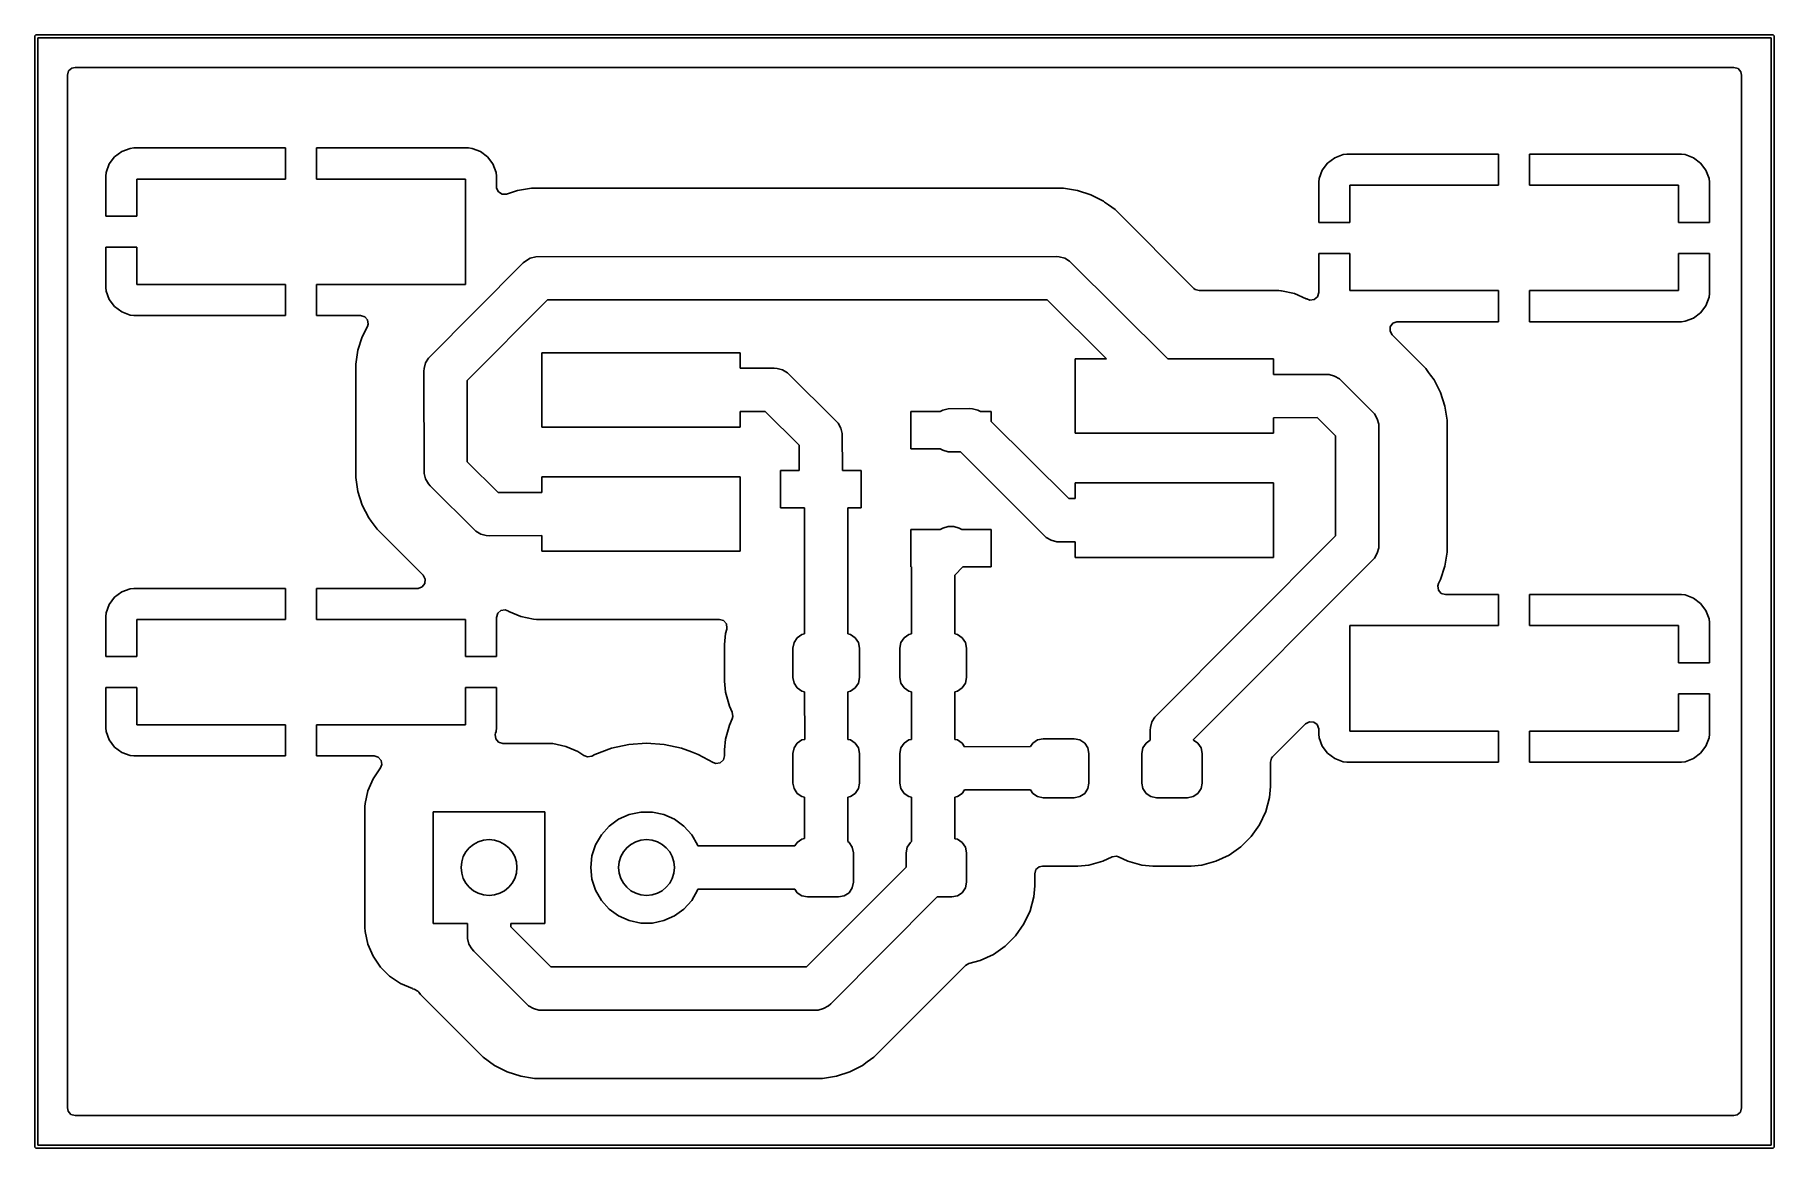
# Model space of a CAD drawing. Extents: x 23.8 to 51.8, y -62 to -44.1.
import ezdxf

# ---------------------------------------------------------------- set-up
doc = ezdxf.new("R2010")
doc.units = 0
doc.layers.add('BLACK', color=7, linetype='CONTINUOUS')

msp = doc.modelspace()

# ---------------------------------------------------------------- linework, layer by layer
at = {"layer": 'BLACK', "linetype": 'CONTINUOUS'}
for p, q in [((23.775, -44.1), (23.776903, -44.090433)), ((23.776903, -62.009567), (23.775, -44.1)), ((23.776903, -44.090433), (23.790433, -44.076903)), ((23.790433, -44.076903), (51.8, -44.075)), ((51.775002, -44.123099), (23.8231, -44.124998)), ((23.8231, -44.124998), (23.824997, -61.9769)), ((51.776899, -61.975001), (51.775002, -44.123099)), ((51.8, -44.075), (51.809567, -44.076903)), ((51.809567, -44.076903), (51.823097, -44.090433)), ((51.823097, -44.090433), (51.825, -62)), ((24.3005, -44.7245), (24.320185, -44.657461)), ((24.3005, -46.352155), (24.3005, -44.7245)), ((24.320185, -44.657461), (24.372989, -44.611706)), ((24.372989, -44.611706), (24.4245, -44.6005)), ((24.4245, -44.6005), (51.1755, -44.6005)), ((51.1755, -44.6005), (51.242539, -44.620185)), ((51.242539, -44.620185), (51.288294, -44.672989)), ((51.288294, -44.672989), (51.2995, -44.7245)), ((51.2995, -44.7245), (51.2995, -61.3755)), ((25.177906, -45.956649), (25.062812, -46.042809)), ((25.177913, -45.956645), (25.177906, -45.956649)), ((25.31262, -45.906403), (25.177913, -45.956645)), ((25.312627, -45.906401), (25.31262, -45.906403)), ((25.372155, -45.9), (25.312627, -45.906401)), ((27.82, -45.9), (25.372155, -45.9)), ((27.82, -46.4), (27.82, -45.9)), ((30.767844, -45.9), (28.32, -45.9)), ((28.32, -45.9), (28.32, -46.4)), ((30.827372, -45.906401), (30.767844, -45.9)), ((30.827379, -45.906403), (30.827372, -45.906401)), ((30.962086, -45.956645), (30.827379, -45.906403)), ((30.962093, -45.956649), (30.962086, -45.956645)), ((31.077187, -46.042809), (30.962093, -45.956649)), ((44.932155, -46), (44.872627, -46.006401)), ((47.38, -46), (44.932155, -46)), ((47.38, -46.5), (47.38, -46)), ((50.327844, -46), (47.88, -46)), ((47.88, -46), (47.88, -46.5)), ((50.387372, -46.006401), (50.327844, -46)), ((24.976645, -46.157913), (24.926403, -46.29262)), ((24.976649, -46.157906), (24.976645, -46.157913)), ((25.062809, -46.042812), (24.976649, -46.157906)), ((25.062812, -46.042809), (25.062809, -46.042812)), ((31.07719, -46.042812), (31.077187, -46.042809)), ((31.16335, -46.157906), (31.07719, -46.042812)), ((31.163354, -46.157913), (31.16335, -46.157906)), ((31.213596, -46.29262), (31.163354, -46.157913)), ((44.536645, -46.257913), (44.486403, -46.39262)), ((44.536649, -46.257906), (44.536645, -46.257913)), ((44.622809, -46.142812), (44.536649, -46.257906)), ((44.622812, -46.142809), (44.622809, -46.142812)), ((44.737906, -46.056649), (44.622812, -46.142809)), ((44.737913, -46.056645), (44.737906, -46.056649)), ((44.87262, -46.006403), (44.737913, -46.056645)), ((44.872627, -46.006401), (44.87262, -46.006403)), ((50.387379, -46.006403), (50.387372, -46.006401)), ((50.522086, -46.056645), (50.387379, -46.006403)), ((50.522093, -46.056649), (50.522086, -46.056645)), ((50.637187, -46.142809), (50.522093, -46.056649)), ((50.63719, -46.142812), (50.637187, -46.142809)), ((50.72335, -46.257906), (50.63719, -46.142812)), ((50.723354, -46.257913), (50.72335, -46.257906)), ((50.773596, -46.39262), (50.723354, -46.257913)), ((24.3005, -48.147844), (24.3005, -46.352155)), ((24.926401, -46.292627), (24.92, -46.352155)), ((24.92, -46.352155), (24.92, -47)), ((24.926403, -46.29262), (24.926401, -46.292627)), ((25.42, -47), (25.42, -46.4)), ((25.42, -46.4), (27.82, -46.4)), ((28.32, -46.4), (30.72, -46.4)), ((30.72, -46.4), (30.72, -48.1)), ((31.213598, -46.292627), (31.213596, -46.29262)), ((31.219999, -46.352155), (31.213598, -46.292627)), ((31.22, -46.352172), (31.219999, -46.352155)), ((31.22, -46.452155), (31.22, -46.352172)), ((31.22, -46.525127), (31.22, -46.452155)), ((31.221816, -46.546272), (31.22, -46.525127)), ((31.252644, -46.608973), (31.221816, -46.546272)), ((31.785838, -46.5495), (31.560338, -46.585216)), ((31.785843, -46.5495), (31.785838, -46.5495)), ((40.364157, -46.5495), (31.785843, -46.5495)), ((40.364162, -46.5495), (40.364157, -46.5495)), ((40.58966, -46.585215), (40.364162, -46.5495)), ((44.486401, -46.392627), (44.48, -46.452155)), ((44.48, -46.452155), (44.48, -47.1)), ((44.486403, -46.39262), (44.486401, -46.392627)), ((44.98, -47.1), (44.98, -46.5)), ((44.98, -46.5), (47.38, -46.5)), ((47.88, -46.5), (50.28, -46.5)), ((50.28, -46.5), (50.28, -47.1)), ((50.773598, -46.392627), (50.773596, -46.39262)), ((50.779999, -46.452155), (50.773598, -46.392627)), ((50.78, -46.452172), (50.779999, -46.452155)), ((50.78, -47.1), (50.78, -46.452172)), ((31.312477, -46.645053), (31.252644, -46.608973)), ((31.382318, -46.643058), (31.312477, -46.645053)), ((31.560335, -46.585216), (31.382318, -46.643058)), ((31.560338, -46.585216), (31.560335, -46.585216)), ((40.806803, -46.65577), (40.58966, -46.585215)), ((40.99631, -46.752329), (40.806803, -46.65577)), ((41.010228, -46.759421), (40.99631, -46.752329)), ((41.027629, -46.772063), (41.010228, -46.759421)), ((41.087953, -46.815891), (41.027629, -46.772063)), ((41.087955, -46.815894), (41.087953, -46.815891)), ((41.194933, -46.893616), (41.087955, -46.815894)), ((24.92, -47), (25.42, -47)), ((42.464498, -48.163181), (41.194933, -46.893616)), ((44.48, -47.1), (44.98, -47.1)), ((50.28, -47.1), (50.78, -47.1)), ((25.42, -47.5), (24.92, -47.5)), ((24.92, -47.5), (24.92, -48.147844)), ((25.42, -48.1), (25.42, -47.5)), ((31.686933, -47.722326), (31.76606, -47.676642)), ((31.76606, -47.676642), (31.854316, -47.652994)), ((31.854316, -47.652994), (40.25, -47.65)), ((40.25, -47.65), (40.295684, -47.652994)), ((40.295684, -47.652994), (40.383939, -47.676642)), ((40.383939, -47.676642), (40.463067, -47.722326)), ((44.98, -47.6), (44.48, -47.6)), ((44.48, -47.6), (44.48, -48.231554)), ((44.98, -48.2), (44.98, -47.6)), ((50.78, -47.6), (50.28, -47.6)), ((50.28, -47.6), (50.28, -48.2)), ((50.78, -48.247827), (50.78, -47.6)), ((30.122326, -49.286933), (31.652512, -47.752513)), ((31.652512, -47.752513), (31.686933, -47.722326)), ((40.463067, -47.722326), (42.044202, -49.3)), ((24.3005, -53.452155), (24.3005, -48.147844)), ((24.92, -48.147844), (24.926401, -48.207372)), ((24.926401, -48.207372), (24.926403, -48.207379)), ((24.926403, -48.207379), (24.976645, -48.342086)), ((27.82, -48.1), (25.42, -48.1)), ((27.82, -48.6), (27.82, -48.1)), ((30.72, -48.1), (28.32, -48.1)), ((28.32, -48.1), (28.32, -48.6)), ((42.48514, -48.179815), (42.464498, -48.163181)), ((42.552179, -48.1995), (42.48514, -48.179815)), ((43.834027, -48.1995), (42.552179, -48.1995)), ((43.834038, -48.1995), (43.834027, -48.1995)), ((43.866492, -48.201433), (43.834038, -48.1995)), ((43.88125, -48.202312), (43.866492, -48.201433)), ((44.086602, -48.246984), (43.88125, -48.202312)), ((44.48, -48.231554), (44.460315, -48.298593)), ((47.38, -48.2), (44.98, -48.2)), ((47.38, -48.7), (47.38, -48.2)), ((50.28, -48.2), (47.88, -48.2)), ((47.88, -48.2), (47.88, -48.7)), ((24.976645, -48.342086), (24.976649, -48.342093)), ((24.976649, -48.342093), (25.062809, -48.457187)), ((25.062809, -48.457187), (25.062812, -48.45719)), ((25.062812, -48.45719), (25.177906, -48.54335)), ((32.041168, -48.349949), (30.747357, -49.64734)), ((40.102319, -48.347074), (32.041168, -48.349949)), ((41.057334, -49.3), (40.102319, -48.347074)), ((44.086613, -48.246987), (44.086602, -48.246984)), ((44.27981, -48.329719), (44.086613, -48.246987)), ((44.286502, -48.334248), (44.27981, -48.329719)), ((44.338353, -48.354292), (44.286502, -48.334248)), ((44.407511, -48.344348), (44.338353, -48.354292)), ((44.460315, -48.298593), (44.407511, -48.344348)), ((50.63719, -48.557187), (50.72335, -48.442093)), ((50.72335, -48.442093), (50.723354, -48.442086)), ((50.723354, -48.442086), (50.773596, -48.307379)), ((50.773596, -48.307379), (50.773598, -48.307372)), ((50.773598, -48.307372), (50.779999, -48.247844)), ((50.779999, -48.247844), (50.78, -48.247827)), ((25.177906, -48.54335), (25.177913, -48.543354)), ((25.177913, -48.543354), (25.31262, -48.593596)), ((25.31262, -48.593596), (25.312627, -48.593598)), ((25.312627, -48.593598), (25.372155, -48.599999)), ((25.372155, -48.599999), (25.372172, -48.6)), ((25.372172, -48.6), (27.82, -48.6)), ((28.32, -48.6), (29.028289, -48.6)), ((29.028289, -48.6), (29.095328, -48.619685)), ((29.138774, -48.780295), (29.05577, -48.943196)), ((29.095328, -48.619685), (29.141083, -48.672489)), ((29.151027, -48.741647), (29.138774, -48.780295)), ((29.141083, -48.672489), (29.151027, -48.741647)), ((45.629513, -48.850358), (45.634497, -48.780666)), ((45.634497, -48.780666), (45.676369, -48.724733)), ((45.676369, -48.724733), (45.741833, -48.700316)), ((45.741833, -48.700316), (45.750679, -48.7)), ((45.750679, -48.7), (47.38, -48.7)), ((47.88, -48.7), (50.327828, -48.7)), ((50.327828, -48.7), (50.327844, -48.699999)), ((50.327844, -48.699999), (50.387372, -48.693598)), ((50.387372, -48.693598), (50.387379, -48.693596)), ((50.387379, -48.693596), (50.522086, -48.643354)), ((50.522086, -48.643354), (50.522093, -48.64335)), ((50.522093, -48.64335), (50.637187, -48.55719)), ((50.637187, -48.55719), (50.63719, -48.557187)), ((29.05577, -48.943196), (28.985215, -49.160339)), ((45.662998, -48.911681), (45.629513, -48.850358)), ((46.206383, -49.455066), (45.662998, -48.911681)), ((28.985215, -49.160339), (28.9495, -49.385837)), ((30.052994, -49.454316), (30.076642, -49.366061)), ((30.076642, -49.366061), (30.122326, -49.286933)), ((31.95, -50.4), (31.95, -49.2)), ((31.95, -49.2), (35.15, -49.2)), ((35.15, -49.2), (35.15, -49.450749)), ((40.55, -50.5), (40.55, -49.3)), ((40.55, -49.3), (41.057334, -49.3)), ((42.044202, -49.3), (43.75, -49.3)), ((43.75, -49.3), (43.75, -49.551019)), ((28.9495, -49.385837), (28.9495, -51.214162)), ((30.05, -49.5), (30.052994, -49.454316)), ((30.052994, -51.145684), (30.05, -49.5)), ((30.747357, -49.64734), (30.749742, -50.958213)), ((35.15, -49.450749), (35.7, -49.45)), ((35.7, -49.45), (35.745684, -49.452994)), ((35.745684, -49.452994), (35.833939, -49.476642)), ((35.833939, -49.476642), (35.913067, -49.522326)), ((35.913067, -49.522326), (36.697487, -50.302513)), ((43.75, -49.551019), (44.6, -49.55)), ((44.6, -49.55), (44.645684, -49.552994)), ((44.645684, -49.552994), (44.733939, -49.576642)), ((44.733939, -49.576642), (44.813067, -49.622326)), ((44.813067, -49.622326), (45.347488, -50.152513)), ((46.252272, -49.518229), (46.206383, -49.455066)), ((46.282866, -49.560338), (46.252272, -49.518229)), ((46.282868, -49.560339), (46.282866, -49.560338)), ((46.282868, -49.56034), (46.282868, -49.560339)), ((46.340578, -49.639771), (46.282868, -49.56034)), ((46.444229, -49.843196), (46.340578, -49.639771)), ((46.514784, -50.060339), (46.444229, -49.843196)), ((35.552836, -50.147268), (35.15, -50.147818)), ((35.15, -50.147818), (35.15, -50.4)), ((36.100474, -50.691951), (35.552836, -50.147268)), ((37.9, -50.75), (37.9, -50.15)), ((37.9, -50.15), (38.375603, -50.15)), ((38.375603, -50.15), (38.416061, -50.126642)), ((38.416061, -50.126642), (38.504316, -50.102994)), ((38.504316, -50.102994), (38.85, -50.1)), ((38.85, -50.1), (38.895684, -50.102994)), ((38.895684, -50.102994), (38.983939, -50.126642)), ((38.983939, -50.126642), (39.024397, -50.15)), ((39.024397, -50.15), (39.2, -50.15)), ((39.2, -50.15), (39.2, -50.308868)), ((45.347488, -50.152513), (45.377674, -50.186933)), ((45.377674, -50.186933), (45.423358, -50.266061)), ((46.5505, -50.285837), (46.514784, -50.060339)), ((35.15, -50.4), (31.95, -50.4)), ((36.697487, -50.302513), (36.727674, -50.336933)), ((36.727674, -50.336933), (36.773358, -50.41606)), ((36.773358, -50.41606), (36.773358, -50.416061)), ((36.773358, -50.416061), (36.797006, -50.504316)), ((39.2, -50.308868), (40.447378, -51.552689)), ((44.453059, -50.247237), (43.75, -50.24808)), ((43.75, -50.24808), (43.75, -50.5)), ((44.750218, -50.542042), (44.453059, -50.247237)), ((45.423358, -50.266061), (45.447006, -50.354316)), ((45.447006, -50.354316), (45.45, -52.3)), ((46.5505, -52.414162), (46.5505, -50.285837)), ((36.101838, -51.1), (36.100474, -50.691951)), ((36.797006, -50.504316), (36.798997, -51.1)), ((38.375603, -50.75), (37.9, -50.75)), ((38.416061, -50.773358), (38.375603, -50.75)), ((43.75, -50.5), (40.55, -50.5)), ((44.752696, -52.152469), (44.750218, -50.542042)), ((30.749742, -50.958213), (31.247159, -51.452762)), ((38.504316, -50.797006), (38.416061, -50.773358)), ((38.55, -50.8), (38.504316, -50.797006)), ((38.703981, -50.798666), (38.55, -50.8)), ((40.086933, -52.177674), (38.703981, -50.798666)), ((28.9495, -51.214162), (28.985215, -51.43966)), ((30.076642, -51.233939), (30.052994, -51.145684)), ((30.122326, -51.313067), (30.076642, -51.233939)), ((30.152513, -51.347487), (30.122326, -51.313067)), ((31.95, -51.451919), (31.95, -51.2)), ((31.95, -51.2), (35.15, -51.2)), ((35.15, -51.2), (35.15, -52.4)), ((35.8, -51.7), (35.8, -51.1)), ((35.8, -51.1), (36.101838, -51.1)), ((36.798997, -51.1), (37.1, -51.1)), ((37.1, -51.1), (37.1, -51.7)), ((40.55, -51.552527), (40.55, -51.3)), ((40.55, -51.3), (43.75, -51.3)), ((43.75, -51.3), (43.75, -52.5)), ((28.985215, -51.43966), (29.05577, -51.656803)), ((30.886759, -52.0775), (30.152513, -51.347487)), ((31.247159, -51.452762), (31.95, -51.451919)), ((40.447378, -51.552689), (40.55, -51.552527)), ((29.05577, -51.656803), (29.159421, -51.860228)), ((29.159421, -51.860228), (29.198603, -51.914157)), ((36.187649, -51.7), (35.8, -51.7)), ((36.189079, -53.734631), (36.187649, -51.7)), ((37.1, -51.7), (36.884688, -51.7)), ((36.884688, -51.7), (36.886118, -53.73467)), ((29.198603, -51.914157), (29.29362, -52.044937)), ((29.29362, -52.044937), (30.037002, -52.788319)), ((30.886933, -52.077674), (30.886759, -52.0775)), ((30.966061, -52.123358), (30.886933, -52.077674)), ((31.054316, -52.147006), (30.966061, -52.123358)), ((31.1, -52.15), (31.054316, -52.147006)), ((31.95, -52.14898), (31.1, -52.15)), ((31.95, -52.4), (31.95, -52.14898)), ((37.9, -52.65), (37.9, -52.05)), ((37.9, -52.05), (38.375604, -52.05)), ((38.375604, -52.05), (38.41606, -52.026642)), ((38.41606, -52.026642), (38.504316, -52.002994)), ((38.504316, -52.002994), (38.595684, -52.002994)), ((38.595684, -52.002994), (38.683939, -52.026642)), ((38.683939, -52.026642), (38.724396, -52.05)), ((38.724396, -52.05), (39.2, -52.05)), ((39.2, -52.05), (39.2, -52.65)), ((41.834826, -55.074433), (44.752696, -52.152469)), ((35.15, -52.4), (31.95, -52.4)), ((40.166061, -52.223358), (40.086933, -52.177674)), ((40.254316, -52.247007), (40.166061, -52.223358)), ((40.254331, -52.247007), (40.254316, -52.247007)), ((40.3, -52.25), (40.254331, -52.247007)), ((40.55, -52.249605), (40.3, -52.25)), ((40.55, -52.5), (40.55, -52.249605)), ((45.423358, -52.433939), (45.377674, -52.513067)), ((45.447006, -52.345684), (45.423358, -52.433939)), ((45.45, -52.3), (45.447006, -52.345684)), ((46.514784, -52.63966), (46.5505, -52.414162)), ((37.912508, -52.65), (37.9, -52.65)), ((37.913162, -53.734814), (37.912508, -52.65)), ((38.741883, -52.65), (38.609622, -52.784024)), ((39.2, -52.65), (38.741883, -52.65)), ((43.75, -52.5), (40.55, -52.5)), ((45.377674, -52.513067), (42.460639, -55.434193)), ((46.444231, -52.856799), (46.514784, -52.63966)), ((25.31262, -53.006403), (25.177913, -53.056645)), ((25.312627, -53.006401), (25.31262, -53.006403)), ((25.372155, -53), (25.312627, -53.006401)), ((27.82, -53), (25.372155, -53)), ((27.82, -53.5), (27.82, -53)), ((29.949321, -53), (28.32, -53)), ((28.32, -53), (28.32, -53.5)), ((29.958167, -52.999684), (29.949321, -53)), ((30.023631, -52.975267), (29.958167, -52.999684)), ((30.065503, -52.919334), (30.023631, -52.975267)), ((30.037002, -52.788319), (30.070487, -52.849642)), ((30.070487, -52.849642), (30.065503, -52.919334)), ((38.609622, -52.784024), (38.610196, -53.734487)), ((46.399926, -52.958353), (46.412179, -52.919705)), ((46.40987, -53.027511), (46.399926, -52.958353)), ((46.412179, -52.919705), (46.444229, -52.856803)), ((46.444229, -52.856802), (46.444231, -52.856799)), ((46.444229, -52.856803), (46.444229, -52.856802)), ((24.976645, -53.257913), (24.926403, -53.39262)), ((24.976649, -53.257906), (24.976645, -53.257913)), ((25.062809, -53.142812), (24.976649, -53.257906)), ((25.062812, -53.142809), (25.062809, -53.142812)), ((25.177906, -53.056649), (25.062812, -53.142809)), ((25.177913, -53.056645), (25.177906, -53.056649)), ((46.455625, -53.080315), (46.40987, -53.027511)), ((46.522664, -53.1), (46.455625, -53.080315)), ((47.38, -53.1), (46.522664, -53.1)), ((47.38, -53.6), (47.38, -53.1)), ((50.327844, -53.1), (47.88, -53.1)), ((47.88, -53.1), (47.88, -53.6)), ((50.387372, -53.106401), (50.327844, -53.1)), ((50.387379, -53.106403), (50.387372, -53.106401)), ((50.522086, -53.156645), (50.387379, -53.106403)), ((50.522093, -53.156649), (50.522086, -53.156645)), ((50.637187, -53.242809), (50.522093, -53.156649)), ((50.63719, -53.242812), (50.637187, -53.242809)), ((50.72335, -53.357906), (50.63719, -53.242812)), ((24.3005, -55.247844), (24.3005, -53.452155)), ((24.926401, -53.392627), (24.92, -53.452155)), ((24.92, -53.452155), (24.92, -54.1)), ((24.926403, -53.39262), (24.926401, -53.392627)), ((25.42, -54.1), (25.42, -53.5)), ((25.42, -53.5), (27.82, -53.5)), ((28.32, -53.5), (30.72, -53.5)), ((30.72, -53.5), (30.72, -54.1)), ((31.22, -53.468445), (31.239685, -53.401406)), ((31.22, -54.1), (31.22, -53.468445)), ((31.239685, -53.401406), (31.292489, -53.355651)), ((31.292489, -53.355651), (31.361647, -53.345707)), ((31.361647, -53.345707), (31.413501, -53.365753)), ((31.413501, -53.365753), (31.420187, -53.370279)), ((31.420187, -53.370279), (31.613388, -53.453013)), ((31.613388, -53.453013), (31.613396, -53.453014)), ((31.613396, -53.453014), (31.613397, -53.453015)), ((31.613397, -53.453015), (31.818749, -53.497687)), ((31.818749, -53.497687), (31.81875, -53.497687)), ((31.81875, -53.497687), (31.818755, -53.497688)), ((31.818755, -53.497688), (31.865962, -53.5005)), ((31.865962, -53.5005), (34.814493, -53.5005)), ((34.814493, -53.5005), (34.881532, -53.520185)), ((34.881532, -53.520185), (34.927287, -53.572989)), ((34.927287, -53.572989), (34.937231, -53.642147)), ((50.723354, -53.357913), (50.72335, -53.357906)), ((50.773596, -53.49262), (50.723354, -53.357913)), ((50.773598, -53.492627), (50.773596, -53.49262)), ((50.779999, -53.552155), (50.773598, -53.492627)), ((50.78, -53.552172), (50.779999, -53.552155)), ((50.78, -54.2), (50.78, -53.552172)), ((34.914793, -53.729275), (34.8995, -53.904079)), ((34.914795, -53.729265), (34.914793, -53.729275)), ((34.934268, -53.656593), (34.914795, -53.729265)), ((34.937231, -53.642147), (34.934268, -53.656593)), ((36.018079, -53.871613), (36.069562, -53.794562)), ((36.069562, -53.794562), (36.146613, -53.743079)), ((36.146613, -53.743079), (36.189079, -53.734631)), ((36.886118, -53.73467), (36.928387, -53.743079)), ((36.928387, -53.743079), (37.005438, -53.794562)), ((37.005438, -53.794562), (37.056921, -53.871613)), ((37.743079, -53.871613), (37.794562, -53.794562)), ((37.794562, -53.794562), (37.871613, -53.743079)), ((37.871613, -53.743079), (37.913162, -53.734814)), ((38.610196, -53.734487), (38.653387, -53.743079)), ((38.653387, -53.743079), (38.730438, -53.794562)), ((38.730438, -53.794562), (38.781921, -53.871613)), ((44.98, -55.3), (44.98, -53.6)), ((44.98, -53.6), (47.38, -53.6)), ((47.88, -53.6), (50.28, -53.6)), ((50.28, -53.6), (50.28, -54.2)), ((24.92, -54.1), (25.42, -54.1)), ((30.72, -54.1), (31.22, -54.1)), ((34.8995, -53.904079), (34.8995, -54.495917)), ((36, -53.9625), (36.018079, -53.871613)), ((36, -54.4375), (36, -53.9625)), ((37.056921, -53.871613), (37.075, -53.9625)), ((37.075, -53.9625), (37.075, -54.4375)), ((37.725, -53.9625), (37.743079, -53.871613)), ((37.725, -54.4375), (37.725, -53.9625)), ((38.781921, -53.871613), (38.8, -53.9625)), ((38.8, -53.9625), (38.8, -54.4375)), ((50.28, -54.2), (50.78, -54.2)), ((25.42, -54.6), (24.92, -54.6)), ((24.92, -54.6), (24.92, -55.247844)), ((25.42, -55.2), (25.42, -54.6)), ((31.22, -54.6), (30.72, -54.6)), ((30.72, -54.6), (30.72, -55.2)), ((31.22, -55.247827), (31.22, -54.6)), ((34.8995, -54.495917), (34.899501, -54.495921)), ((34.899501, -54.495921), (34.914794, -54.670727)), ((34.914794, -54.670727), (34.914794, -54.670728)), ((34.914794, -54.670728), (34.975387, -54.896867)), ((36.018079, -54.528387), (36, -54.4375)), ((36.069562, -54.605438), (36.018079, -54.528387)), ((36.146613, -54.656921), (36.069562, -54.605438)), ((36.189734, -54.665498), (36.146613, -54.656921)), ((36.190275, -55.434393), (36.189734, -54.665498)), ((36.928387, -54.656921), (36.886772, -54.665198)), ((36.886772, -54.665198), (36.887313, -55.434908)), ((37.005438, -54.605438), (36.928387, -54.656921)), ((37.056921, -54.528387), (37.005438, -54.605438)), ((37.075, -54.4375), (37.056921, -54.528387)), ((37.743079, -54.528387), (37.725, -54.4375)), ((37.794562, -54.605438), (37.743079, -54.528387)), ((37.871613, -54.656921), (37.794562, -54.605438)), ((37.913724, -54.665297), (37.871613, -54.656921)), ((37.914189, -55.434609), (37.913724, -54.665297)), ((38.653387, -54.656921), (38.610758, -54.6654)), ((38.610758, -54.6654), (38.611222, -55.434691)), ((38.730438, -54.605438), (38.653387, -54.656921)), ((38.781921, -54.528387), (38.730438, -54.605438)), ((38.8, -54.4375), (38.781921, -54.528387)), ((34.975387, -54.896867), (35.022357, -54.997597)), ((50.78, -54.7), (50.28, -54.7)), ((50.28, -54.7), (50.28, -55.3)), ((50.78, -55.347827), (50.78, -54.7)), ((24.3005, -61.3755), (24.3005, -55.247844)), ((24.92, -55.247844), (24.926401, -55.307372)), ((27.82, -55.2), (25.42, -55.2)), ((27.82, -55.7), (27.82, -55.2)), ((30.72, -55.2), (28.32, -55.2)), ((28.32, -55.2), (28.32, -55.7)), ((31.213598, -55.307372), (31.219999, -55.247844)), ((31.219999, -55.247844), (31.22, -55.247827)), ((34.975387, -55.203132), (34.914794, -55.429268)), ((35.022357, -55.102403), (34.975387, -55.203132)), ((35.022357, -54.997597), (35.032848, -55.066675)), ((35.032848, -55.066675), (35.022357, -55.102403)), ((41.7625, -55.2875), (41.765494, -55.241816)), ((41.765494, -55.241816), (41.789142, -55.153561)), ((41.789142, -55.153561), (41.834826, -55.074433)), ((43.736813, -55.714502), (44.268319, -55.182996)), ((44.268319, -55.182996), (44.329642, -55.149512)), ((44.329642, -55.149512), (44.399334, -55.154496)), ((44.399334, -55.154496), (44.455267, -55.196368)), ((44.455267, -55.196368), (44.479684, -55.261832)), ((24.926401, -55.307372), (24.926403, -55.307379)), ((24.926403, -55.307379), (24.976645, -55.442086)), ((24.976645, -55.442086), (24.976649, -55.442093)), ((24.976649, -55.442093), (25.062809, -55.557187)), ((31.197796, -55.357853), (31.204352, -55.332168)), ((31.20774, -55.427011), (31.197796, -55.357853)), ((31.204352, -55.332168), (31.213596, -55.307382)), ((31.253495, -55.479815), (31.20774, -55.427011)), ((31.213596, -55.307382), (31.213598, -55.307372)), ((31.320534, -55.4995), (31.253495, -55.479815)), ((32.084038, -55.4995), (31.320534, -55.4995)), ((32.116492, -55.501433), (32.084038, -55.4995)), ((32.13125, -55.502312), (32.116492, -55.501433)), ((32.336602, -55.546984), (32.13125, -55.502312)), ((33.354566, -55.514804), (33.074962, -55.575628)), ((33.639999, -55.49439), (33.354566, -55.514804)), ((33.640001, -55.49439), (33.639999, -55.49439)), ((33.925433, -55.514804), (33.640001, -55.49439)), ((34.205037, -55.575628), (33.925433, -55.514804)), ((34.914793, -55.429275), (34.8995, -55.604079)), ((34.914794, -55.429268), (34.914793, -55.429275)), ((36.018079, -55.571613), (36.069562, -55.494562)), ((36.069562, -55.494562), (36.146613, -55.443079)), ((36.146613, -55.443079), (36.190275, -55.434393)), ((36.887313, -55.434908), (36.928387, -55.443079)), ((36.928387, -55.443079), (37.005438, -55.494562)), ((37.005438, -55.494562), (37.056921, -55.571613)), ((37.743079, -55.571613), (37.794562, -55.494562)), ((37.794562, -55.494562), (37.871613, -55.443079)), ((37.871613, -55.443079), (37.914189, -55.434609)), ((38.611222, -55.434691), (38.653387, -55.443079)), ((38.653387, -55.443079), (38.730438, -55.494562)), ((38.730438, -55.494562), (38.768946, -55.552195)), ((39.83208, -55.550658), (39.869562, -55.494562)), ((39.869562, -55.494562), (39.946613, -55.443079)), ((39.946613, -55.443079), (40.0375, -55.425)), ((40.0375, -55.425), (40.5375, -55.425)), ((40.5375, -55.425), (40.628387, -55.443079)), ((40.628387, -55.443079), (40.705438, -55.494562)), ((40.705438, -55.494562), (40.756921, -55.571613)), ((41.643079, -55.571613), (41.694562, -55.494562)), ((41.694562, -55.494562), (41.763448, -55.448534)), ((41.763448, -55.448534), (41.7625, -55.2875)), ((42.460639, -55.434193), (42.46072, -55.447979)), ((42.46072, -55.447979), (42.530438, -55.494562)), ((42.530438, -55.494562), (42.581921, -55.571613)), ((44.479684, -55.261832), (44.48, -55.270678)), ((44.48, -55.270678), (44.48, -55.347844)), ((44.48, -55.347844), (44.486401, -55.407372)), ((44.486401, -55.407372), (44.486403, -55.407379)), ((44.486403, -55.407379), (44.536645, -55.542086)), ((47.38, -55.3), (44.98, -55.3)), ((47.38, -55.8), (47.38, -55.3)), ((50.28, -55.3), (47.88, -55.3)), ((47.88, -55.3), (47.88, -55.8)), ((50.723354, -55.542086), (50.773596, -55.407379)), ((50.773596, -55.407379), (50.773598, -55.407372)), ((50.773598, -55.407372), (50.779999, -55.347844)), ((50.779999, -55.347844), (50.78, -55.347827)), ((25.062809, -55.557187), (25.062812, -55.55719)), ((25.062812, -55.55719), (25.177906, -55.64335)), ((25.177906, -55.64335), (25.177913, -55.643354)), ((25.177913, -55.643354), (25.31262, -55.693596)), ((25.31262, -55.693596), (25.312627, -55.693598)), ((25.312627, -55.693598), (25.372155, -55.699999)), ((25.372155, -55.699999), (25.372172, -55.7)), ((25.372172, -55.7), (27.82, -55.7)), ((28.32, -55.7), (29.246613, -55.7)), ((29.246613, -55.7), (29.313652, -55.719685)), ((29.313652, -55.719685), (29.359407, -55.772489)), ((29.359407, -55.772489), (29.369351, -55.841647)), ((32.336613, -55.546987), (32.336602, -55.546984)), ((32.52981, -55.629719), (32.336613, -55.546987)), ((32.628465, -55.69649), (32.52981, -55.629719)), ((32.68912, -55.717483), (32.628465, -55.69649)), ((32.757393, -55.702632), (32.68912, -55.717483)), ((32.806835, -55.675634), (32.757393, -55.702632)), ((33.074962, -55.575628), (32.806835, -55.675634)), ((34.205043, -55.57563), (34.205037, -55.575628)), ((34.205046, -55.575631), (34.205043, -55.57563)), ((34.365915, -55.635632), (34.205046, -55.575631)), ((34.473167, -55.675635), (34.365915, -55.635632)), ((34.716073, -55.808273), (34.473166, -55.675635)), ((34.473166, -55.675635), (34.473167, -55.675635)), ((34.757853, -55.822179), (34.716073, -55.808273)), ((34.827011, -55.812235), (34.757853, -55.822179)), ((34.879815, -55.76648), (34.827011, -55.812235)), ((34.8995, -55.699441), (34.879815, -55.76648)), ((34.8995, -55.604079), (34.8995, -55.699441)), ((36, -55.6625), (36.018079, -55.571613)), ((36, -56.1375), (36, -55.6625)), ((37.056921, -55.571613), (37.075, -55.6625)), ((37.075, -55.6625), (37.075, -56.1375)), ((37.725, -55.6625), (37.743079, -55.571613)), ((37.725, -56.1375), (37.725, -55.6625)), ((38.768946, -55.552195), (39.83208, -55.550658)), ((40.756921, -55.571613), (40.775, -55.6625)), ((40.775, -55.6625), (40.775, -56.1375)), ((41.625, -55.6625), (41.643079, -55.571613)), ((41.625, -56.1375), (41.625, -55.6625)), ((42.581921, -55.571613), (42.6, -55.6625)), ((42.6, -55.6625), (42.6, -56.1375)), ((43.700499, -55.802177), (43.720183, -55.735139)), ((43.7005, -56.195919), (43.700499, -55.802177)), ((43.720183, -55.735139), (43.736813, -55.714502)), ((44.536645, -55.542086), (44.536649, -55.542093)), ((44.536649, -55.542093), (44.622809, -55.657187)), ((44.622809, -55.657187), (44.622812, -55.65719)), ((44.622812, -55.65719), (44.737906, -55.74335)), ((44.737906, -55.74335), (44.737913, -55.743354)), ((44.737913, -55.743354), (44.87262, -55.793596)), ((44.87262, -55.793596), (44.872627, -55.793598)), ((44.872627, -55.793598), (44.932155, -55.799999)), ((44.932155, -55.799999), (44.932172, -55.8)), ((44.932172, -55.8), (47.38, -55.8)), ((47.88, -55.8), (50.327828, -55.8)), ((50.327828, -55.8), (50.327844, -55.799999)), ((50.327844, -55.799999), (50.387372, -55.793598)), ((50.387372, -55.793598), (50.387379, -55.793596)), ((50.387379, -55.793596), (50.522086, -55.743354)), ((50.522086, -55.743354), (50.522093, -55.74335)), ((50.522093, -55.74335), (50.637187, -55.65719)), ((50.637187, -55.65719), (50.63719, -55.657187)), ((50.63719, -55.657187), (50.72335, -55.542093)), ((50.72335, -55.542093), (50.723354, -55.542086)), ((29.229719, -56.070189), (29.146987, -56.263386)), ((29.349304, -55.893502), (29.229719, -56.070189)), ((29.369351, -55.841647), (29.349304, -55.893502)), ((29.146984, -56.263397), (29.102312, -56.468749)), ((29.146987, -56.263386), (29.146984, -56.263397)), ((36.018079, -56.228387), (36, -56.1375)), ((36.069562, -56.305438), (36.018079, -56.228387)), ((36.146613, -56.356921), (36.069562, -56.305438)), ((36.188372, -56.365227), (36.146613, -56.356921)), ((36.189628, -57.034522), (36.188372, -56.365227)), ((36.928387, -56.356921), (36.885465, -56.365458)), ((36.885465, -56.365458), (36.886809, -57.082115)), ((37.005438, -56.305438), (36.928387, -56.356921)), ((37.056921, -56.228387), (37.005438, -56.305438)), ((37.075, -56.1375), (37.056921, -56.228387)), ((37.743079, -56.228387), (37.725, -56.1375)), ((37.794562, -56.305438), (37.743079, -56.228387)), ((37.871613, -56.356921), (37.794562, -56.305438)), ((37.914751, -56.365501), (37.871613, -56.356921)), ((37.915183, -57.080783), (37.914751, -56.365501)), ((38.653387, -56.356921), (38.611784, -56.365196)), ((38.611784, -56.365196), (38.612188, -57.034883)), ((38.730438, -56.305438), (38.653387, -56.356921)), ((38.767968, -56.249269), (38.730438, -56.305438)), ((39.831004, -56.247732), (38.767968, -56.249269)), ((39.869562, -56.305438), (39.831004, -56.247732)), ((39.946613, -56.356921), (39.869562, -56.305438)), ((40.0375, -56.375), (39.946613, -56.356921)), ((40.5375, -56.375), (40.0375, -56.375)), ((40.628387, -56.356921), (40.5375, -56.375)), ((40.705438, -56.305438), (40.628387, -56.356921)), ((40.756921, -56.228387), (40.705438, -56.305438)), ((40.775, -56.1375), (40.756921, -56.228387)), ((41.643079, -56.228387), (41.625, -56.1375)), ((41.694562, -56.305438), (41.643079, -56.228387)), ((41.771613, -56.356921), (41.694562, -56.305438)), ((41.8625, -56.375), (41.771613, -56.356921)), ((42.3625, -56.375), (41.8625, -56.375)), ((42.453387, -56.356921), (42.3625, -56.375)), ((42.530438, -56.305438), (42.453387, -56.356921)), ((42.581921, -56.228387), (42.530438, -56.305438)), ((42.6, -56.1375), (42.581921, -56.228387)), ((43.624611, -56.596871), (43.685206, -56.370729)), ((43.685206, -56.370729), (43.7005, -56.195919)), ((29.102312, -56.468755), (29.0995, -56.515962)), ((29.0995, -56.515962), (29.0995, -58.484038)), ((29.102312, -56.468749), (29.102312, -56.468755)), ((30.2, -58.4), (30.2, -56.6)), ((30.2, -56.6), (32, -56.6)), ((32, -56.6), (32, -58.4)), ((33.19, -56.720577), (33.361885, -56.644049)), ((33.361885, -56.644049), (33.545924, -56.60493)), ((33.545924, -56.60493), (33.734076, -56.60493)), ((33.734076, -56.60493), (33.918115, -56.644049)), ((33.918115, -56.644049), (34.09, -56.720577)), ((43.525668, -56.809056), (43.624611, -56.596871)), ((32.911885, -56.970993), (33.037782, -56.83117)), ((33.037782, -56.83117), (33.19, -56.720577)), ((34.09, -56.720577), (34.242218, -56.83117)), ((34.242218, -56.83117), (34.368115, -56.970993)), ((43.391383, -57.000835), (43.525668, -56.809056)), ((32.759667, -57.312879), (32.817809, -57.133937)), ((32.817809, -57.133937), (32.911885, -56.970993)), ((34.368115, -56.970993), (34.462191, -57.133937)), ((34.462191, -57.133937), (34.468089, -57.152089)), ((34.468089, -57.152089), (36.032205, -57.150471)), ((36.032205, -57.150471), (36.069562, -57.094562)), ((36.069562, -57.094562), (36.146613, -57.043079)), ((36.146613, -57.043079), (36.189628, -57.034522)), ((36.886809, -57.082115), (36.905438, -57.094562)), ((36.905438, -57.094562), (36.956921, -57.171613)), ((36.956921, -57.171613), (36.975, -57.2625)), ((37.825, -57.2625), (37.843079, -57.171613)), ((37.843079, -57.171613), (37.894562, -57.094562)), ((37.894562, -57.094562), (37.915183, -57.080783)), ((38.612188, -57.034883), (38.653387, -57.043079)), ((38.653387, -57.043079), (38.730438, -57.094562)), ((38.730438, -57.094562), (38.781921, -57.171613)), ((38.781921, -57.171613), (38.8, -57.2625)), ((43.034056, -57.300668), (43.225835, -57.166383)), ((43.225835, -57.166383), (43.391383, -57.000835)), ((32.74, -57.5), (32.759667, -57.312879)), ((32.759667, -57.687121), (32.74, -57.5)), ((36.221364, -59.100094), (37.825, -57.492941)), ((36.975, -57.2625), (36.975, -57.7375)), ((37.825, -57.492941), (37.825, -57.2625)), ((38.8, -57.2625), (38.8, -57.7375)), ((39.920183, -57.53246), (39.972987, -57.486705)), ((39.972987, -57.486705), (40.024494, -57.475499)), ((40.024494, -57.475499), (40.595918, -57.475499)), ((40.595918, -57.475499), (40.770729, -57.460206)), ((40.770729, -57.460206), (40.996871, -57.399611)), ((40.996871, -57.399611), (41.147598, -57.329325)), ((41.147598, -57.329325), (41.216672, -57.318834)), ((41.216672, -57.318834), (41.252399, -57.329324)), ((41.252399, -57.329324), (41.403129, -57.399611)), ((41.403129, -57.399611), (41.629271, -57.460206)), ((41.629271, -57.460206), (41.804081, -57.4755)), ((41.804081, -57.4755), (42.420918, -57.475499)), ((42.420918, -57.475499), (42.595729, -57.460206)), ((42.595729, -57.460206), (42.821871, -57.399611)), ((42.821871, -57.399611), (43.034056, -57.300668)), ((32.817809, -57.866063), (32.759667, -57.687121)), ((36.975, -57.7375), (36.956921, -57.828387)), ((38.8, -57.7375), (38.781921, -57.828387)), ((39.900499, -57.599498), (39.920183, -57.53246)), ((39.9005, -57.795919), (39.900499, -57.599498)), ((32.911885, -58.029007), (32.817809, -57.866063)), ((33.037782, -58.16883), (32.911885, -58.029007)), ((34.368115, -58.029007), (34.242218, -58.16883)), ((34.462191, -57.866063), (34.368115, -58.029007)), ((34.467688, -57.849143), (34.462191, -57.866063)), ((36.030866, -57.847525), (34.467688, -57.849143)), ((36.069562, -57.905438), (36.030866, -57.847525)), ((36.146613, -57.956921), (36.069562, -57.905438)), ((36.2375, -57.975), (36.146613, -57.956921)), ((36.7375, -57.975), (36.2375, -57.975)), ((38.328799, -57.975), (36.609987, -59.697487)), ((36.828387, -57.956921), (36.7375, -57.975)), ((36.905438, -57.905438), (36.828387, -57.956921)), ((36.956921, -57.828387), (36.905438, -57.905438)), ((38.5625, -57.975), (38.328799, -57.975)), ((38.653387, -57.956921), (38.5625, -57.975)), ((38.730438, -57.905438), (38.653387, -57.956921)), ((38.781921, -57.828387), (38.730438, -57.905438)), ((39.824611, -58.196871), (39.885206, -57.970729)), ((39.885206, -57.970729), (39.9005, -57.795919)), ((33.19, -58.279423), (33.037782, -58.16883)), ((33.361885, -58.355951), (33.19, -58.279423)), ((34.09, -58.279423), (33.918115, -58.355951)), ((34.242218, -58.16883), (34.09, -58.279423)), ((39.725668, -58.409056), (39.824611, -58.196871)), ((29.0995, -58.484038), (29.101484, -58.51736)), ((29.101484, -58.51736), (29.102312, -58.53125)), ((29.102312, -58.53125), (29.146984, -58.736602)), ((30.752352, -58.4), (30.2, -58.4)), ((30.752994, -58.645684), (30.752352, -58.4)), ((32, -58.4), (31.449477, -58.4)), ((31.449477, -58.4), (31.449629, -58.458234)), ((31.449629, -58.458234), (32.09736, -59.102864)), ((33.545924, -58.39507), (33.361885, -58.355951)), ((33.734076, -58.39507), (33.545924, -58.39507)), ((33.918115, -58.355951), (33.734076, -58.39507)), ((39.425835, -58.766383), (39.591383, -58.600835)), ((39.591383, -58.600835), (39.725668, -58.409056)), ((29.146984, -58.736602), (29.146987, -58.736613)), ((29.146987, -58.736613), (29.229718, -58.929808)), ((30.776642, -58.733939), (30.752994, -58.645684)), ((30.822326, -58.813067), (30.776642, -58.733939)), ((30.852513, -58.847487), (30.822326, -58.813067)), ((31.736725, -59.727466), (30.852513, -58.847487)), ((39.021871, -58.999611), (39.234056, -58.900668)), ((39.234056, -58.900668), (39.425835, -58.766383)), ((29.229718, -58.929808), (29.22972, -58.929811)), ((29.22972, -58.929811), (29.229721, -58.929813)), ((29.229721, -58.929813), (29.347523, -59.103865)), ((29.347523, -59.103865), (29.496135, -59.252477)), ((32.09736, -59.102864), (36.221364, -59.100094)), ((37.307437, -60.55638), (38.783003, -59.080812)), ((38.783003, -59.080812), (38.838586, -59.048721)), ((38.838586, -59.048721), (39.021871, -58.999611)), ((29.496135, -59.252477), (29.670187, -59.370279)), ((29.670187, -59.370279), (29.670192, -59.370281)), ((29.670192, -59.370281), (29.863382, -59.453011)), ((29.863382, -59.453011), (29.863385, -59.453011)), ((29.863385, -59.453011), (29.863388, -59.453013)), ((29.863388, -59.453013), (29.89256, -59.459358)), ((29.89256, -59.459358), (29.953883, -59.492842)), ((29.953883, -59.492842), (29.966523, -59.507641)), ((29.966523, -59.507641), (29.993616, -59.544933)), ((29.993616, -59.544933), (29.99362, -59.544937)), ((29.99362, -59.544937), (31.005063, -60.55638)), ((31.736933, -59.727674), (31.736725, -59.727466)), ((31.816061, -59.773358), (31.736933, -59.727674)), ((36.575567, -59.727674), (36.496439, -59.773358)), ((36.609987, -59.697487), (36.575567, -59.727674)), ((31.904316, -59.797007), (31.816061, -59.773358)), ((31.904331, -59.797007), (31.904316, -59.797007)), ((31.95, -59.8), (31.904331, -59.797007)), ((36.408184, -59.797006), (31.95, -59.8)), ((36.496439, -59.773358), (36.408184, -59.797006)), ((31.005063, -60.55638), (31.189773, -60.69058)), ((37.200454, -60.634106), (37.307437, -60.55638)), ((31.189773, -60.69058), (31.285885, -60.739551)), ((31.285885, -60.739551), (31.393197, -60.79423)), ((31.393197, -60.79423), (31.393199, -60.79423)), ((31.393199, -60.79423), (31.393202, -60.794232)), ((31.393202, -60.794232), (31.610341, -60.864785)), ((31.610341, -60.864785), (31.800128, -60.894843)), ((36.476662, -60.9005), (36.70216, -60.864784)), ((36.70216, -60.864784), (36.702163, -60.864783)), ((36.702163, -60.864783), (36.919299, -60.794231)), ((36.919299, -60.794231), (37.122728, -60.690579)), ((37.122728, -60.690579), (37.200454, -60.634106)), ((31.800128, -60.894843), (31.835843, -60.9005)), ((31.835843, -60.9005), (36.476662, -60.9005)), ((24.311706, -61.427011), (24.3005, -61.3755)), ((24.357461, -61.479815), (24.311706, -61.427011)), ((51.2995, -61.3755), (51.279815, -61.442539)), ((24.4245, -61.4995), (24.357461, -61.479815)), ((51.1755, -61.4995), (24.4245, -61.4995)), ((51.227011, -61.488294), (51.1755, -61.4995)), ((51.279815, -61.442539), (51.227011, -61.488294)), ((23.824997, -61.9769), (51.776899, -61.975001)), ((23.790433, -62.023097), (23.776903, -62.009567)), ((23.8, -62.025), (23.790433, -62.023097)), ((51.809567, -62.023097), (23.8, -62.025)), ((51.823097, -62.009567), (51.809567, -62.023097)), ((51.825, -62), (51.823097, -62.009567))]:
    msp.add_line(p, q, dxfattribs=at)
at = {"layer": 'BLACK'}
for centre in [(31.1, -57.5), (33.64, -57.5)]:
    msp.add_circle(centre, 0.45, dxfattribs=at)

doc.saveas('drawing.dxf')
